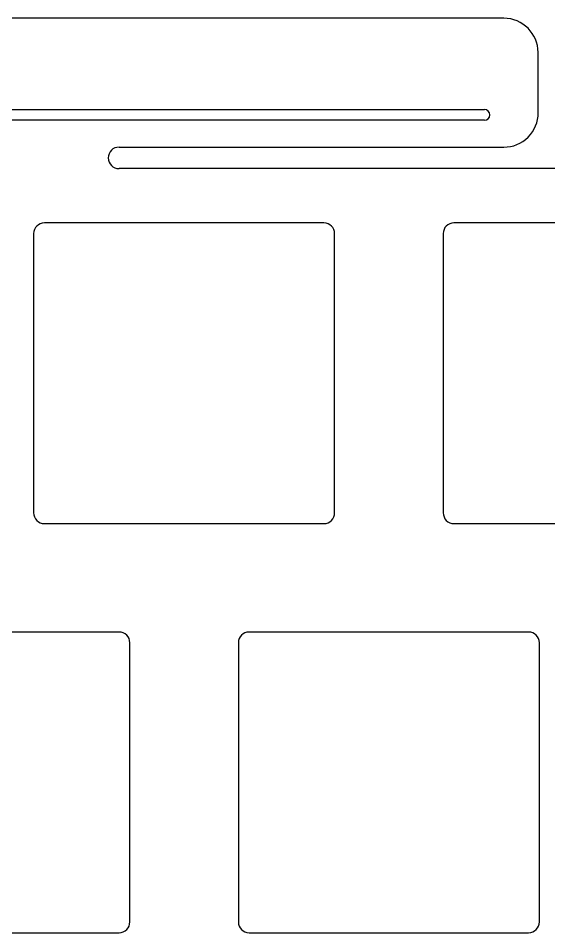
# Model space of a CAD drawing. Extents: x -1 to 285, y -102 to 8.
# Drawn here: x 172.74 to 197.41, y -35.05 to 7.52 of the extents above; entities that cross this region are included whole.
import ezdxf

# ---------------------------------------------------------------- set-up
doc = ezdxf.new("R2010")
doc.units = 0
doc.layers.add('BLACK', color=7, linetype='CONTINUOUS')

msp = doc.modelspace()

# ---------------------------------------------------------------- linework, layer by layer
at = {"layer": 'BLACK', "linetype": 'CONTINUOUS'}
for p, q in [((195.3201, 7.525), (148.512303, 7.525)), ((196.920082, 3.125), (196.920082, 5.932589)), ((149.4201, 3.275), (194.4201, 3.275)), ((194.4201, 2.775), (149.4201, 2.775)), ((177.4201, 1.525), (195.320082, 1.525)), ((205.359025, 0.525), (177.4201, 0.525)), ((186.95, -2), (173.95, -2)), ((206, -2), (193, -2)), ((173.45, -2.5), (173.45, -15.5)), ((187.45, -15.5), (187.45, -2.5)), ((192.5, -2.5), (192.5, -15.5)), ((173.95, -16), (186.95, -16)), ((193, -16), (206, -16)), ((177.425, -21.05), (164.425, -21.05)), ((196.475, -21.05), (183.475, -21.05)), ((177.925, -34.55), (177.925, -21.55)), ((182.975, -21.55), (182.975, -34.55)), ((196.975, -34.55), (196.975, -21.55)), ((164.425, -35.05), (177.425, -35.05)), ((183.475, -35.05), (196.475, -35.05))]:
    msp.add_line(p, q, dxfattribs=at)
at = {"layer": 'BLACK'}
for centre, radius, start, end in [((195.3201, 5.925), 1.6, 0.2717621, 90), ((194.4201, 3.025), 0.25, -90, 90), ((195.3201, 3.125), 1.599982, -90.0006446, 0), ((177.4201, 1.025), 0.5, -270, -90), ((173.95, -2.5), 0.5, 90, 180), ((186.95, -2.5), 0.5, 0, 90), ((193, -2.5), 0.5, 90, 180), ((173.95, -15.5), 0.5, -180, -90), ((186.95, -15.5), 0.5, -90, 0), ((193, -15.5), 0.5, -180, -90), ((177.425, -21.55), 0.5, 0, 90), ((183.475, -21.55), 0.5, 90, 180), ((196.475, -21.55), 0.5, 0, 90), ((177.425, -34.55), 0.5, -90, 0), ((183.475, -34.55), 0.5, -180, -90), ((196.475, -34.55), 0.5, -90, 0)]:
    msp.add_arc(centre, radius, start, end, dxfattribs=at)

doc.saveas('drawing.dxf')
